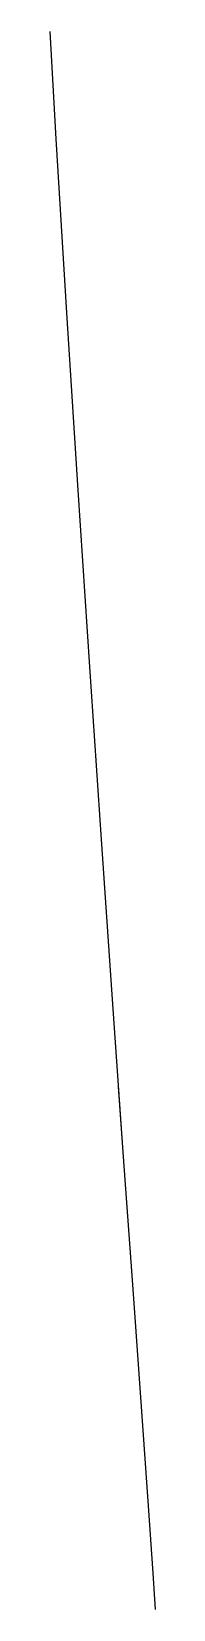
# Model space of a CAD drawing. Header units: metres. Extents: x 708868 to 711043, y 5411316 to 5413138.
# Drawn here: x 709934.29 to 709936.19, y 5411748.62 to 5411777.02 of the extents above; entities that cross this region are included whole.
import ezdxf

# ---------------------------------------------------------------- set-up
doc = ezdxf.new("R2010")
doc.units = ezdxf.units.M
for name, color, linetype in [('Rionegro 2010_Contours', 7, 'Continuous'), ('Rionegro 2014_Contours', 7, 'Continuous'), ('Rionegro 2018_Contours', 7, 'Continuous')]:
    doc.layers.add(name, color=color, linetype=linetype)

msp = doc.modelspace()

# ---------------------------------------------------------------- linework, layer by layer
at = {"layer": 'Rionegro 2010_Contours'}
msp.add_polyline3d([(709935.526, 5411758.031, 244), (709935.615, 5411756.765, 244), (709935.791, 5411754.298, 244), (709935.943, 5411752.182, 244), (709936.064, 5411750.483, 244), (709936.149, 5411749.272, 244), (709936.192, 5411748.616, 244)], dxfattribs=at)
at = {"layer": 'Rionegro 2014_Contours'}
msp.add_polyline3d([(709934.29, 5411777.019, 244), (709934.4, 5411775.088, 244), (709934.591, 5411771.957, 244), (709934.795, 5411768.766, 244), (709935.005, 5411765.583, 244), (709935.216, 5411762.476, 244), (709935.421, 5411759.514, 244), (709935.615, 5411756.765, 244), (709935.791, 5411754.298, 244), (709935.943, 5411752.182, 244), (709936.064, 5411750.483, 244), (709936.149, 5411749.272, 244), (709936.192, 5411748.616, 244)], dxfattribs=at)
at = {"layer": 'Rionegro 2018_Contours'}
msp.add_polyline3d([(709934.29, 5411777.019, 244), (709934.4, 5411775.088, 244), (709934.591, 5411771.957, 244), (709934.795, 5411768.766, 244), (709935.005, 5411765.583, 244), (709935.216, 5411762.476, 244), (709935.421, 5411759.514, 244), (709935.615, 5411756.765, 244), (709935.791, 5411754.298, 244), (709935.943, 5411752.182, 244), (709936.064, 5411750.483, 244), (709936.149, 5411749.272, 244), (709936.192, 5411748.616, 244)], dxfattribs=at)

doc.saveas('drawing.dxf')
